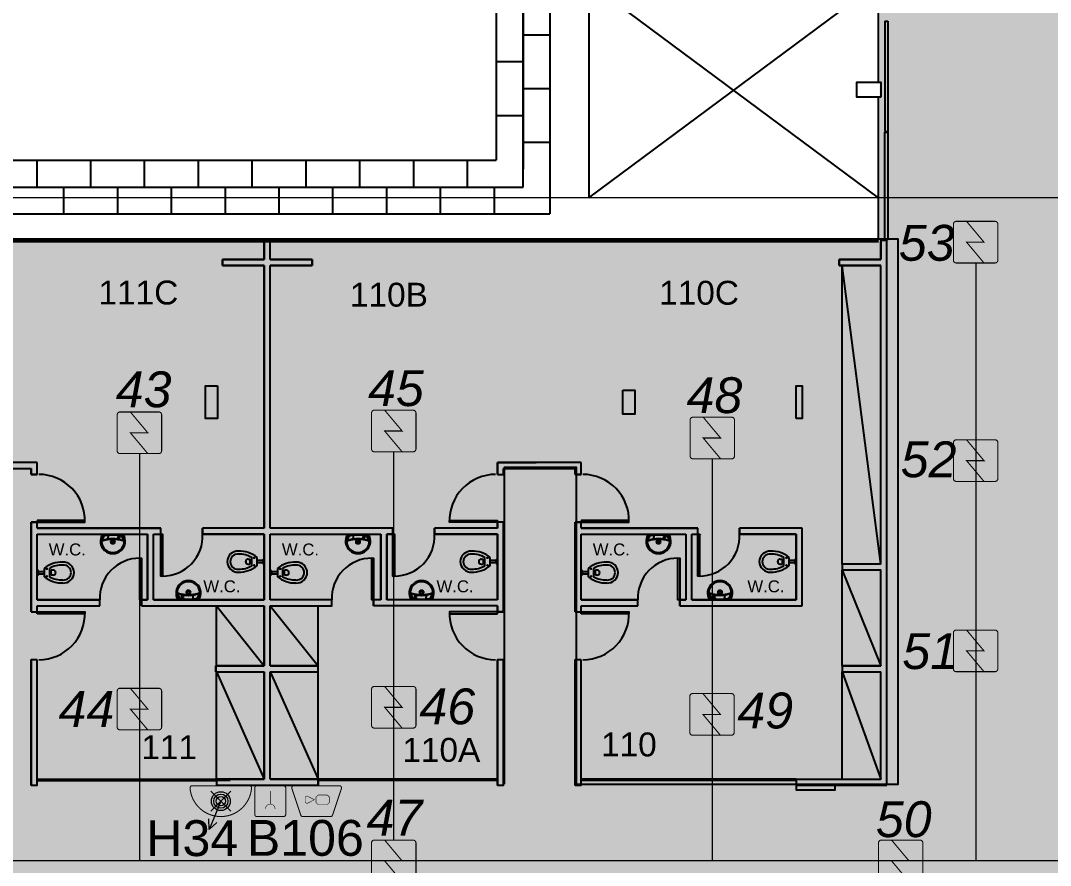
# Model space of a CAD drawing. Header units: metres. Extents: x -331 to 2982, y 362 to 2539.
# Drawn here: x 755.73 to 772.96, y 1604.17 to 1618.31 of the extents above; entities that cross this region are included whole.
import ezdxf
from ezdxf.enums import TextEntityAlignment as Align

# ---------------------------------------------------------------- set-up
doc = ezdxf.new("R2010")
doc.units = ezdxf.units.M
doc.layers.get('0').update_dxf_attribs({"color": 251})
doc.layers.add('_corredores', color=251, linetype='Continuous', plot=False)
doc.layers.add('_salas', color=251, linetype='Continuous', plot=False)
for name, color, linetype in [('ALV', 251, 'Continuous'), ('CX', 251, 'Continuous'), ('Det', 251, 'Continuous'), ('DET. FUMAÇA', 1, 'Continuous'), ('Det_disjuntores_e_quadros', 251, 'Continuous'), ('Det_Vigas', 251, 'Continuous'), ('Div', 251, 'Continuous'), ('Est', 251, 'Continuous'), ('Mob', 251, 'Continuous'), ('Pis', 251, 'Continuous'), ('SALAS NOVAS', 7, 'Continuous'), ('Texto_Salas', 251, 'Continuous'), ('vid', 251, 'Continuous')]:
    doc.layers.add(name, color=color, linetype=linetype)
doc.styles.add('ARIAL', font='arial.ttf')
doc.styles.add('DESTAQUE', font='arial.ttf', dxfattribs={"height": 0.4})
doc.styles.add('X3G_ENTITY_1416AC29', font='arial.ttf', dxfattribs={"height": 0.6})
doc.styles.add('X3G_ENTITY_1416AC2B', font='arial.ttf', dxfattribs={"height": 0.6})
doc.styles.add('X3G_ENTITY_1416AC37', font='arial.ttf', dxfattribs={"height": 0.6})
doc.styles.add('X3G_ENTITY_1416AC39', font='arial.ttf', dxfattribs={"height": 0.6})
doc.styles.add('X3G_ENTITY_1416AC45', font='arial.ttf', dxfattribs={"height": 0.6})
doc.styles.add('X3G_ENTITY_1416AC47', font='arial.ttf', dxfattribs={"height": 0.6})
doc.styles.add('X3G_ENTITY_1416AC51', font='arial.ttf', dxfattribs={"height": 0.6})
doc.styles.add('X3G_ENTITY_1416AC5B', font='arial.ttf', dxfattribs={"height": 0.6})
doc.styles.add('X3G_ENTITY_1416AC65', font='arial.ttf', dxfattribs={"height": 0.6})
doc.styles.add('X3G_ENTITY_1416AC6F', font='arial.ttf', dxfattribs={"height": 0.6})
doc.styles.add('X3G_ENTITY_1416AC79', font='arial.ttf', dxfattribs={"height": 0.6})
doc.styles.add('X3G_ENTITY_1416B5F1', font='arial.ttf', dxfattribs={"height": 0.6})
doc.styles.add('X3G_ENTITY_14229D2B', font='arial.ttf', dxfattribs={"height": 0.6})

# ---------------------------------------------------------------- blocks, each defined once
blk = doc.blocks.new('Detector de fumaça')
at = {"layer": 'DET. FUMAÇA', "linetype": 'Continuous', "lineweight": 15, "const_width": 0.0187}
blk.add_lwpolyline([(774.599, 539.816), (775.249, 539.816, -0.414214), (775.296, 539.769), (775.296, 539.167, -0.414214), (775.249, 539.12), (774.599, 539.12, -0.414214), (774.553, 539.167), (774.553, 539.769, -0.414214)], format="xyb", close=True, dxfattribs=at)
blk.add_lwpolyline([(774.773, 539.816), (775.064, 539.468), (774.773, 539.468), (775.064, 539.12)], dxfattribs=at)
blk = doc.blocks.new('WEW')
at = {"color": 1, "lineweight": 0, "true_color": 0xe60000}
for p, q in [((1781.244, 994.005), (1781.439, 994.482)), ((1781.439, 994.482), (1781.308, 994.36)), ((1781.439, 994.482), (1781.447, 994.302)), ((1781.075, 994.175), (1781.413, 993.836)), ((1781.413, 994.175), (1781.075, 993.836))]:
    blk.add_line(p, q, dxfattribs=at)
at = {"color": 1, "true_color": 0xe60000, "const_width": 0.0172}
for points in [[(1779.259, 993.747), (1780.023, 993.747, 0.511918), (1780.056, 993.793), (1779.907, 994.24, 0.322823), (1779.874, 994.263), (1779.408, 994.263, 0.322823), (1779.375, 994.24), (1779.226, 993.793, 0.511918)], [(1780.193, 994.263), (1780.641, 994.263, -0.414214), (1780.675, 994.229), (1780.675, 993.782, -0.414214), (1780.641, 993.747), (1780.193, 993.747, -0.414214), (1780.159, 993.782), (1780.159, 994.229, -0.414214)], [(1780.764, 993.748), (1781.724, 993.748, 0.435311), (1781.759, 993.784, 0.930949), (1780.73, 993.784, 0.435311)]]:
    blk.add_lwpolyline(points, format="xyb", close=True, dxfattribs=at)
at = {"color": 1, "true_color": 0xe60000, "const_width": 0.0086}
for points in [[(1779.463, 994.06), (1779.617, 994.06), (1779.652, 994.026), (1779.652, 993.936), (1779.617, 993.902), (1779.463, 993.902), (1779.428, 993.936), (1779.428, 994.026)], [(1779.832, 993.936), (1779.832, 994.026), (1779.802, 994.044), (1779.679, 993.981), (1779.802, 993.918)]]:
    blk.add_lwpolyline(points, close=True, dxfattribs=at)
for points in [[(1780.336, 994.135), (1780.338, 994.117), (1780.344, 994.099), (1780.351, 994.088), (1780.365, 994.073), (1780.373, 994.067), (1780.386, 994.06), (1780.397, 994.057), (1780.413, 994.055), (1780.421, 994.055), (1780.431, 994.056), (1780.45, 994.062), (1780.464, 994.07), (1780.477, 994.082), (1780.488, 994.096), (1780.494, 994.11), (1780.497, 994.122), (1780.498, 994.13), (1780.498, 994.136)], [(1780.417, 993.837), (1780.417, 994.055)]]:
    blk.add_lwpolyline(points, dxfattribs=at)
at = {"color": 1, "lineweight": 0, "true_color": 0xe60000}
for radius in [0.158, 0.119, 0.0774]:
    blk.add_circle((1781.244, 994.005), radius, dxfattribs=at)
blk = doc.blocks.new('VASO')
at = {"layer": 'Mob'}
for p, q in [((302.351, 172.465), (302.38, 172.465)), ((302.38, 172.465), (302.38, 172.383)), ((302.411, 172.354), (302.411, 172.494)), ((302.499, 172.354), (302.499, 172.494)), ((302.599, 172.444), (302.499, 172.444)), ((302.599, 172.444), (302.599, 172.455)), ((302.599, 172.404), (302.599, 172.444)), ((302.619, 172.464), (302.609, 172.464)), ((302.619, 172.424), (302.619, 172.464)), ((302.619, 172.424), (302.619, 172.383)), ((302.351, 172.383), (302.38, 172.383)), ((302.599, 172.404), (302.499, 172.404)), ((302.599, 172.404), (302.599, 172.393)), ((302.619, 172.383), (302.609, 172.383))]:
    blk.add_line(p, q, dxfattribs=at)
for centre in [(302.453, 172.486), (302.453, 172.362)]:
    blk.add_circle(centre, 0.00707, dxfattribs=at)
for centre, radius, start, end in [((302.178, 172.42), 0.179, 86.6811, 178.7962), ((302.205, 172.134), 0.464, 50.6979, 92.0637), ((302.178, 172.427), 0.179, 181.2038, 273.3189), ((302.178, 172.42), 0.129, 86.6811, 178.7962), ((302.178, 172.427), 0.129, 181.2038, 273.3189), ((302.205, 172.134), 0.414, 60.1325, 92.0637), ((302.349, 172.422), 0.043, 86.6811, 178.7962), ((302.349, 172.426), 0.043, 181.2038, 273.3189), ((302.609, 172.455), 0.00935, 90, 180), ((302.205, 172.713), 0.464, 267.9363, 309.3021), ((302.205, 172.713), 0.414, 267.9363, 299.8675), ((302.609, 172.393), 0.00935, 180, 270)]:
    blk.add_arc(centre, radius, start, end, dxfattribs=at)

msp = doc.modelspace()

# ---------------------------------------------------------------- hatches: boundary and pattern name
at = {"layer": '_corredores', "transparency": 33554508}
h = msp.add_hatch(color=256, dxfattribs=at)
h.dxf.hatch_style = 1
h.paths.add_polyline_path([(849.579, 1608.941), (849.579, 1612.216), (852.229, 1612.216), (852.229, 1614.651), (851.629, 1614.651), (851.629, 1624.564), (870.399, 1624.564), (870.399, 1626.4), (870.209, 1626.4), (870.209, 1626.597), (870.023, 1626.784), (866.324, 1626.785), (866.308, 1626.751), (866.204, 1626.834), (865.442, 1627.594), (864.014, 1627.594), (862.586, 1627.594), (861.776, 1626.785), (861.74, 1626.785), (861.736, 1626.784), (861.723, 1626.783), (861.705, 1626.783), (858.111, 1626.785), (857.764, 1626.438), (857.417, 1626.785), (853.824, 1626.785), (853.808, 1626.751), (853.704, 1626.834), (852.942, 1627.594), (851.514, 1627.594), (849.768, 1627.594), (849.768, 1626.834), (849.628, 1626.834), (849.628, 1629.914), (841.254, 1629.914), (841.254, 1628.074), (840.494, 1628.074), (840.494, 1627.116), (840.776, 1626.834), (840.394, 1626.452), (840.062, 1626.785), (836.454, 1626.785), (836.439, 1626.751), (836.334, 1626.834), (835.573, 1627.594), (834.144, 1627.594), (832.716, 1627.594), (831.906, 1626.785), (831.87, 1626.785), (831.867, 1626.784), (831.853, 1626.783), (831.835, 1626.783), (828.241, 1626.785), (827.894, 1626.438), (827.548, 1626.785), (823.954, 1626.785), (823.938, 1626.751), (823.834, 1626.834), (823.072, 1627.594), (821.644, 1627.594), (820.215, 1627.594), (819.405, 1626.785), (819.37, 1626.785), (819.366, 1626.784), (819.353, 1626.783), (819.335, 1626.783), (815.741, 1626.785), (815.394, 1626.438), (815.047, 1626.785), (811.454, 1626.785), (811.438, 1626.751), (811.334, 1626.834), (810.572, 1627.594), (809.144, 1627.594), (807.715, 1627.594), (806.906, 1626.785), (806.87, 1626.785), (806.866, 1626.784), (806.853, 1626.783), (806.835, 1626.783), (803.241, 1626.785), (802.894, 1626.438), (802.547, 1626.785), (798.954, 1626.785), (798.938, 1626.751), (798.834, 1626.834), (798.072, 1627.594), (796.644, 1627.594), (795.215, 1627.594), (794.406, 1626.785), (794.37, 1626.785), (794.366, 1626.784), (794.353, 1626.783), (794.335, 1626.783), (790.741, 1626.785), (790.394, 1626.438), (790.047, 1626.785), (786.454, 1626.785), (786.438, 1626.751), (786.334, 1626.834), (785.572, 1627.594), (784.144, 1627.594), (782.716, 1627.594), (781.906, 1626.785), (781.87, 1626.785), (781.866, 1626.784), (781.853, 1626.783), (781.835, 1626.783), (778.241, 1626.785), (777.894, 1626.438), (777.547, 1626.785), (773.954, 1626.785), (773.938, 1626.751), (773.834, 1626.834), (773.072, 1627.594), (771.644, 1627.594), (770.216, 1627.594), (769.406, 1626.785), (769.37, 1626.785), (769.367, 1626.784), (769.353, 1626.783), (769.335, 1626.783), (765.635, 1626.784), (765.449, 1626.597), (765.449, 1626.4), (765.259, 1626.4), (765.259, 1624.564), (770.104, 1624.564), (770.104, 1614.651), (770.414, 1614.651), (770.414, 1605.531), (765.029, 1605.531), (765.029, 1610.831), (763.829, 1610.831), (763.829, 1605.531), (755.929, 1605.531), (755.929, 1610.831), (754.829, 1610.831), (754.829, 1605.531), (746.079, 1605.531), (746.079, 1601.916), (748.449, 1601.916), (748.449, 1603.616), (748.049, 1603.616), (748.049, 1603.816), (754.474, 1603.816), (754.474, 1603.616), (754.149, 1603.616), (754.149, 1601.916), (754.474, 1601.916), (754.474, 1601.716), (754.474, 1601.191), (757.974, 1601.191), (757.974, 1603.591), (757.974, 1603.791), (768.029, 1603.791), (768.029, 1603.771), (768.834, 1603.771), (768.834, 1595.811), (768.004, 1595.811), (768.004, 1595.791), (762.364, 1595.791), (762.364, 1590.581), (754.174, 1590.581), (754.174, 1593.066), (752.499, 1593.066), (752.499, 1560.541), (752.299, 1560.541), (752.299, 1561.441), (751.199, 1561.441), (751.199, 1558.116), (752.299, 1558.116), (752.299, 1559.116), (752.499, 1559.116), (752.499, 1557.116), (755.419, 1557.116), (755.419, 1558.966), (753.924, 1558.966), (753.924, 1563.441), (754.189, 1563.441), (754.189, 1587.651), (760.824, 1587.651), (760.824, 1587.741), (768.929, 1587.741), (768.929, 1563.841), (770.329, 1563.841), (770.329, 1587.741), (771.929, 1587.741), (773.029, 1587.741), (775.879, 1587.741), (775.879, 1586.641), (777.179, 1586.641), (777.179, 1587.741), (788.779, 1587.741), (788.779, 1586.641), (790.079, 1586.641), (790.079, 1587.741), (802.329, 1587.741), (804.029, 1587.741), (844.979, 1587.741), (844.979, 1587.916), (845.279, 1587.916), (845.279, 1587.563), (845.279, 1563.241), (806.429, 1563.241), (806.429, 1563.441), (806.629, 1563.441), (806.629, 1565.791), (806.229, 1565.791), (806.229, 1585.191), (806.629, 1585.191), (806.629, 1587.541), (803.039, 1587.541), (803.039, 1576.841), (798.689, 1576.841), (796.094, 1576.841, -0.496898), (794.36, 1575.527), (793.559, 1573.063), (798.509, 1571.449), (798.509, 1560.721), (794.829, 1560.721), (794.829, 1560.541), (794.829, 1557.551), (801.129, 1557.551), (801.129, 1556.451), (802.329, 1556.451), (802.329, 1557.551), (805.229, 1557.551), (805.229, 1556.451), (806.429, 1556.451), (806.429, 1560.691), (845.279, 1560.691), (845.279, 1555.997), (846.404, 1555.997), (846.404, 1556.891), (846.054, 1556.891), (846.054, 1556.991), (846.454, 1556.991), (846.454, 1560.691), (849.204, 1560.691), (849.204, 1556.991), (849.604, 1556.991), (849.604, 1556.891), (849.254, 1556.891), (849.254, 1555.997), (850.479, 1555.997), (850.479, 1563.241), (849.579, 1563.241), (849.579, 1572.291), (849.579, 1575.941), (849.579, 1587.563), (849.579, 1588.141), (849.679, 1588.141), (849.679, 1587.991), (866.719, 1587.991), (870.339, 1587.991), (870.339, 1595.791), (866.429, 1595.791), (866.429, 1595.721), (852.429, 1595.721), (852.429, 1590.391), (849.579, 1590.391)])
h.paths.add_polyline_path([(845.139, 1595.841), (845.279, 1595.841), (845.279, 1590.341), (839.679, 1590.341), (775.879, 1590.341), (773.004, 1590.341), (773.004, 1595.811), (771.774, 1595.811), (771.774, 1603.766), (773.119, 1603.766), (773.119, 1603.821), (845.139, 1603.821)], flags=16)
h.paths.add_polyline_path([(846.026, 1605.531), (845.019, 1605.531), (845.019, 1609.931), (845.029, 1610.831), (843.829, 1610.831), (843.829, 1605.531), (835.029, 1605.531), (835.029, 1610.831), (833.829, 1610.831), (833.829, 1605.531), (825.029, 1605.531), (825.029, 1610.831), (823.829, 1610.831), (823.829, 1605.531), (815.029, 1605.531), (815.029, 1610.831), (813.829, 1610.831), (813.829, 1605.531), (805.029, 1605.531), (805.029, 1610.831), (803.829, 1610.831), (803.829, 1605.531), (795.029, 1605.531), (795.029, 1610.831), (793.829, 1610.831), (793.829, 1605.531), (785.029, 1605.531), (785.029, 1610.831), (783.829, 1610.831), (783.829, 1605.531), (775.029, 1605.531), (775.029, 1610.831), (773.999, 1610.831), (773.999, 1605.531), (773.214, 1605.531), (773.214, 1614.651), (773.144, 1614.651), (773.144, 1620.131), (775.164, 1620.131), (775.164, 1622.051), (773.644, 1622.051), (773.644, 1621.631), (773.184, 1621.631), (773.184, 1624.564), (845.949, 1624.563), (845.949, 1621.631), (845.489, 1621.631), (845.489, 1622.051), (843.989, 1622.051), (843.989, 1621.631), (843.969, 1620.131), (845.949, 1620.131), (845.949, 1614.651), (846.026, 1614.651)], flags=16)
h.paths.add_polyline_path([(865.19, 1593.806, -2.788173), (864.407, 1590.628), (864.569, 1590.706), (864.758, 1590.381), (866.058, 1591.278, -0.450063), (866.35, 1592.463), (865.616, 1593.862), (865.298, 1593.662)], flags=16)
h.paths.add_polyline_path([(845.264, 1626.452), (844.882, 1626.834), (845.264, 1627.216), (845.646, 1626.834)], flags=16)
h.paths.add_polyline_path([(851.514, 1626.452), (851.132, 1626.834), (851.514, 1627.216), (851.896, 1626.834)], flags=16)
h.paths.add_polyline_path([(834.144, 1626.452), (833.762, 1626.834), (834.144, 1627.216), (834.526, 1626.834)], flags=16)
h.paths.add_polyline_path([(864.014, 1626.452), (863.632, 1626.834), (864.014, 1627.216), (864.396, 1626.834)], flags=16)
h.paths.add_polyline_path([(821.644, 1626.452), (821.262, 1626.834), (821.644, 1627.216), (822.026, 1626.834)], flags=16)
h.paths.add_polyline_path([(809.526, 1626.834), (809.144, 1626.452), (808.762, 1626.834), (809.144, 1627.216)], flags=16)
h.paths.add_polyline_path([(797.026, 1626.834), (796.644, 1626.452), (796.262, 1626.834), (796.644, 1627.216)], flags=16)
h.paths.add_polyline_path([(784.526, 1626.834), (784.144, 1626.452), (783.762, 1626.834), (784.144, 1627.216)], flags=16)
h.paths.add_polyline_path([(772.026, 1626.834), (771.644, 1626.452), (771.262, 1626.834), (771.644, 1627.216)], flags=16)
h.paths.add_polyline_path([(767.575, 1593.944), (767.428, 1593.841), (767.223, 1594.085), (766.329, 1593.191, -0.414214), (766.329, 1592.392), (767.223, 1591.497), (767.428, 1591.741), (767.575, 1591.638, -3.171595)], flags=16)
at = {"layer": '_salas', "transparency": 33554559}
h = msp.add_hatch(color=256, dxfattribs=at)
h.dxf.hatch_style = 1
h.paths.add_polyline_path([(746.059, 1614.631), (746.059, 1605.511), (754.809, 1605.511), (754.809, 1610.811), (755.909, 1610.811), (755.909, 1605.511), (763.809, 1605.511), (763.809, 1610.811), (765.009, 1610.811), (765.009, 1605.511), (770.394, 1605.511), (770.394, 1614.631)])
h = msp.add_hatch(color=256, dxfattribs=at)
h.dxf.hatch_style = 1
h.paths.add_polyline_path([(746.079, 1614.651), (746.079, 1605.531), (754.829, 1605.531), (754.829, 1610.831), (755.929, 1610.831), (755.929, 1605.531), (763.829, 1605.531), (763.829, 1610.831), (765.029, 1610.831), (765.029, 1605.531), (770.414, 1605.531), (770.414, 1614.651)])

# ---------------------------------------------------------------- linework, layer by layer
at = {"lineweight": 0}
for points in [[(765.029, 1605.531), (770.414, 1605.531), (770.414, 1614.651), (746.079, 1614.651), (746.079, 1605.531), (754.829, 1605.531)], [(763.829, 1605.531), (763.829, 1610.831), (765.029, 1610.831), (765.029, 1605.531)]]:
    msp.add_lwpolyline(points, dxfattribs=at)
at = {"color": 251}
msp.add_lwpolyline([(765.029, 1605.531), (770.414, 1605.531), (770.414, 1614.651), (746.079, 1614.651), (746.079, 1605.531), (754.829, 1605.531)], dxfattribs=at)
at = {"layer": 'ALV', "color": 251}
for p, q in [((759.809, 1614.311), (759.809, 1614.611)), ((759.809, 1614.611), (759.809, 1614.311)), ((759.909, 1614.311), (759.909, 1614.611)), ((759.909, 1614.311), (759.909, 1614.611)), ((770.124, 1614.631), (770.124, 1614.311)), ((770.124, 1614.631), (770.224, 1614.631)), ((770.124, 1614.311), (770.124, 1614.611)), ((770.224, 1605.511), (770.224, 1614.631)), ((759.109, 1614.311), (759.809, 1614.311)), ((759.109, 1614.211), (759.109, 1614.311)), ((759.809, 1614.311), (759.109, 1614.311)), ((759.109, 1614.311), (759.109, 1614.211)), ((759.809, 1614.211), (759.109, 1614.211)), ((759.109, 1614.211), (759.809, 1614.211)), ((759.809, 1614.211), (759.809, 1609.811)), ((759.909, 1614.311), (760.609, 1614.311)), ((760.609, 1614.311), (759.909, 1614.311)), ((760.609, 1614.211), (759.909, 1614.211)), ((759.909, 1609.811), (759.909, 1614.211)), ((759.909, 1614.211), (760.609, 1614.211)), ((760.609, 1614.311), (760.609, 1614.211)), ((760.609, 1614.211), (760.609, 1614.311)), ((769.424, 1614.311), (770.124, 1614.311)), ((769.424, 1614.211), (769.424, 1614.311)), ((770.124, 1614.311), (769.424, 1614.311)), ((769.424, 1614.311), (769.424, 1614.211)), ((770.124, 1614.211), (769.424, 1614.211)), ((769.424, 1614.211), (770.124, 1614.211)), ((770.124, 1609.211), (770.124, 1614.211)), ((763.709, 1610.911), (764.359, 1610.911)), ((765.109, 1610.911), (763.709, 1610.911)), ((763.709, 1610.911), (763.709, 1610.711)), ((765.109, 1610.711), (765.109, 1610.911)), ((763.709, 1610.711), (763.809, 1610.711)), ((763.709, 1610.711), (763.809, 1610.711)), ((763.809, 1610.811), (764.459, 1610.811)), ((763.809, 1610.711), (763.809, 1610.811)), ((763.809, 1610.811), (764.459, 1610.811)), ((765.009, 1610.811), (764.359, 1610.811)), ((764.459, 1610.811), (765.009, 1610.811)), ((765.009, 1610.811), (765.009, 1610.711)), ((765.109, 1610.711), (765.009, 1610.711)), ((765.009, 1610.711), (765.109, 1610.711)), ((755.909, 1609.911), (756.009, 1609.911)), ((756.009, 1609.911), (755.909, 1609.911)), ((755.909, 1609.911), (755.909, 1608.411)), ((756.009, 1609.811), (756.009, 1609.911)), ((763.809, 1609.911), (763.709, 1609.911)), ((763.809, 1609.911), (763.709, 1609.911)), ((763.709, 1609.911), (763.709, 1609.811)), ((763.809, 1608.411), (763.809, 1609.911)), ((765.009, 1609.911), (765.109, 1609.911)), ((765.109, 1609.911), (765.009, 1609.911)), ((765.009, 1609.911), (765.009, 1608.411)), ((765.109, 1609.811), (765.109, 1609.911)), ((756.009, 1609.811), (758.079, 1609.811)), ((758.079, 1609.811), (756.009, 1609.811)), ((756.009, 1609.711), (757.859, 1609.711)), ((756.009, 1608.611), (756.009, 1609.711)), ((756.009, 1609.711), (757.859, 1609.711)), ((757.859, 1609.711), (757.859, 1608.611)), ((757.959, 1609.711), (758.079, 1609.711)), ((757.959, 1608.611), (757.959, 1609.711)), ((757.959, 1609.711), (758.079, 1609.711)), ((758.079, 1609.711), (758.079, 1609.811)), ((759.809, 1609.811), (758.779, 1609.811)), ((759.809, 1609.811), (758.779, 1609.811)), ((758.779, 1609.811), (758.779, 1609.711)), ((759.809, 1609.711), (758.779, 1609.711)), ((758.779, 1609.711), (759.809, 1609.711)), ((759.809, 1609.711), (759.809, 1608.611)), ((761.959, 1609.811), (759.909, 1609.811)), ((761.959, 1609.811), (759.909, 1609.811)), ((759.909, 1608.611), (759.909, 1609.711)), ((759.909, 1609.711), (761.759, 1609.711)), ((761.759, 1609.711), (761.759, 1608.611)), ((761.959, 1609.711), (761.859, 1609.711)), ((761.859, 1609.711), (761.859, 1608.611)), ((761.859, 1608.611), (761.859, 1609.711)), ((761.859, 1609.711), (761.959, 1609.711)), ((761.959, 1609.711), (761.959, 1609.811)), ((763.709, 1609.811), (762.659, 1609.811)), ((763.709, 1609.811), (762.659, 1609.811)), ((762.659, 1609.811), (762.659, 1609.711)), ((763.709, 1609.711), (762.659, 1609.711)), ((762.659, 1609.711), (763.709, 1609.711)), ((763.709, 1609.711), (763.709, 1608.611)), ((765.109, 1609.811), (767.059, 1609.811)), ((767.059, 1609.811), (765.109, 1609.811)), ((765.109, 1609.711), (766.859, 1609.711)), ((765.109, 1608.611), (765.109, 1609.711)), ((765.109, 1609.711), (766.859, 1609.711)), ((766.859, 1609.711), (766.859, 1608.611)), ((766.959, 1609.711), (767.059, 1609.711)), ((766.959, 1608.611), (766.959, 1609.711)), ((766.959, 1609.711), (767.059, 1609.711)), ((767.059, 1609.711), (767.059, 1609.811)), ((768.809, 1609.811), (767.759, 1609.811)), ((768.809, 1609.811), (767.759, 1609.811)), ((767.759, 1609.811), (767.759, 1609.711)), ((768.709, 1609.711), (767.759, 1609.711)), ((767.759, 1609.711), (768.709, 1609.711)), ((768.709, 1609.711), (768.709, 1608.611)), ((768.809, 1608.511), (768.809, 1609.811)), ((769.474, 1609.211), (769.474, 1609.111)), ((770.124, 1609.211), (769.474, 1609.211)), ((769.474, 1609.211), (769.474, 1609.111)), ((756.009, 1608.611), (757.059, 1608.611)), ((757.059, 1608.611), (756.009, 1608.611)), ((756.009, 1608.511), (757.059, 1608.511)), ((756.009, 1608.411), (756.009, 1608.511)), ((756.009, 1608.511), (757.059, 1608.511)), ((757.059, 1608.511), (757.059, 1608.611)), ((757.759, 1608.611), (757.859, 1608.611)), ((757.859, 1608.611), (757.759, 1608.611)), ((757.759, 1608.611), (757.759, 1608.511)), ((757.759, 1608.511), (759.809, 1608.511)), ((757.759, 1608.511), (759.809, 1608.511)), ((757.959, 1608.611), (759.809, 1608.611)), ((759.809, 1608.611), (757.959, 1608.611)), ((759.809, 1608.511), (759.809, 1607.511)), ((760.939, 1608.611), (759.909, 1608.611)), ((760.939, 1608.611), (759.909, 1608.611)), ((759.909, 1607.511), (759.909, 1608.511)), ((759.909, 1608.511), (760.939, 1608.511)), ((760.939, 1608.511), (760.939, 1608.611)), ((761.759, 1608.611), (761.639, 1608.611)), ((761.759, 1608.611), (761.639, 1608.611)), ((761.639, 1608.611), (761.639, 1608.511)), ((763.709, 1608.511), (761.639, 1608.511)), ((763.709, 1608.611), (761.859, 1608.611)), ((763.709, 1608.611), (761.859, 1608.611)), ((763.709, 1608.511), (763.709, 1608.411)), ((765.109, 1608.611), (766.059, 1608.611)), ((766.059, 1608.611), (765.109, 1608.611)), ((765.109, 1608.511), (766.059, 1608.511)), ((765.109, 1608.411), (765.109, 1608.511)), ((765.109, 1608.511), (766.059, 1608.511)), ((766.059, 1608.511), (766.059, 1608.611)), ((766.759, 1608.611), (766.859, 1608.611)), ((766.759, 1608.611), (766.859, 1608.611)), ((766.859, 1608.611), (766.759, 1608.611)), ((766.759, 1608.611), (766.759, 1608.511)), ((766.759, 1608.511), (768.809, 1608.511)), ((766.759, 1608.511), (768.809, 1608.511)), ((766.959, 1608.611), (768.709, 1608.611)), ((768.709, 1608.611), (766.959, 1608.611)), ((755.909, 1608.411), (756.009, 1608.411)), ((755.909, 1608.411), (756.009, 1608.411)), ((763.809, 1608.411), (763.709, 1608.411)), ((763.709, 1608.411), (763.719, 1608.411)), ((763.719, 1608.411), (763.809, 1608.411)), ((765.009, 1608.411), (765.109, 1608.411)), ((765.009, 1608.411), (765.109, 1608.411)), ((758.999, 1607.411), (758.999, 1607.511)), ((759.809, 1607.511), (758.999, 1607.511)), ((758.999, 1607.511), (758.999, 1607.411)), ((759.009, 1607.511), (759.809, 1607.511)), ((759.909, 1607.511), (760.709, 1607.511)), ((760.709, 1607.511), (759.909, 1607.511)), ((760.709, 1607.411), (760.709, 1607.511)), ((760.709, 1607.411), (760.709, 1607.511)), ((769.474, 1607.511), (770.124, 1607.511)), ((770.124, 1607.511), (769.474, 1607.511)), ((769.474, 1607.511), (769.474, 1607.411)), ((769.474, 1607.511), (769.474, 1607.411)), ((758.999, 1607.411), (759.809, 1607.411)), ((759.009, 1607.411), (759.809, 1607.411)), ((759.809, 1607.411), (759.809, 1605.611)), ((759.909, 1607.411), (760.709, 1607.411)), ((759.909, 1605.611), (759.909, 1607.411)), ((759.909, 1607.411), (760.709, 1607.411)), ((769.474, 1607.411), (770.124, 1607.411)), ((769.474, 1607.411), (770.124, 1607.411)), ((759.009, 1605.611), (759.809, 1605.611)), ((759.009, 1605.611), (759.009, 1605.511)), ((759.809, 1605.611), (759.009, 1605.611)), ((759.009, 1605.611), (759.009, 1605.511)), ((759.909, 1605.611), (760.709, 1605.611)), ((760.709, 1605.611), (759.909, 1605.611)), ((760.709, 1605.611), (760.709, 1605.511)), ((760.709, 1605.511), (760.709, 1605.611)), ((768.709, 1605.611), (769.359, 1605.611)), ((768.709, 1605.611), (768.709, 1605.511)), ((768.709, 1605.611), (768.709, 1605.511)), ((759.009, 1605.511), (760.709, 1605.511)), ((759.009, 1605.511), (760.709, 1605.511)), ((768.709, 1605.511), (769.459, 1605.511)), ((768.709, 1605.511), (770.224, 1605.511))]:
    msp.add_line(p, q, dxfattribs=at)
at = {"layer": 'ALV', "color": 251, "ltscale": 0.8}
for p, q in [((756.009, 1610.911), (754.709, 1610.911)), ((756.009, 1610.711), (756.009, 1610.911)), ((754.809, 1610.811), (755.909, 1610.811)), ((755.909, 1610.711), (755.909, 1610.811)), ((755.909, 1610.811), (755.909, 1610.711)), ((756.009, 1610.711), (755.909, 1610.711)), ((755.909, 1610.711), (756.009, 1610.711))]:
    msp.add_line(p, q, dxfattribs=at)
at = {"layer": 'ALV', "color": 251}
for points in [[(770.189, 1616.441), (770.239, 1616.441), (770.239, 1614.641), (770.189, 1614.641)], [(756.009, 1607.611), (755.909, 1607.611), (755.909, 1605.511), (756.009, 1605.511)], [(756.009, 1607.611), (755.909, 1607.611), (755.909, 1605.511), (756.009, 1605.511)], [(765.109, 1607.611), (765.009, 1607.611), (765.009, 1605.511), (765.109, 1605.511)]]:
    msp.add_lwpolyline(points, close=True, dxfattribs=at)
for points in [[(759.809, 1609.811), (759.809, 1614.211)], [(759.909, 1609.811), (759.909, 1614.211)], [(763.709, 1610.711), (763.709, 1610.911)], [(765.109, 1610.711), (765.109, 1610.911)], [(763.809, 1610.711), (763.809, 1610.811)], [(763.829, 1605.531), (763.829, 1610.831), (765.029, 1610.831), (765.029, 1605.531)], [(765.009, 1610.711), (765.009, 1610.811)], [(755.909, 1608.411), (755.909, 1609.911)], [(756.009, 1609.811), (756.009, 1609.911)], [(763.709, 1609.811), (763.709, 1609.911)], [(763.809, 1608.411), (763.809, 1609.911)], [(765.009, 1608.411), (765.009, 1609.911)], [(765.109, 1609.811), (765.109, 1609.911)], [(756.009, 1608.611), (756.009, 1609.711)], [(757.859, 1608.611), (757.859, 1609.711)], [(757.959, 1608.611), (757.959, 1609.711)], [(758.079, 1609.711), (758.079, 1609.811)], [(758.779, 1609.711), (758.779, 1609.811)], [(759.809, 1608.611), (759.809, 1609.711)], [(759.909, 1608.611), (759.909, 1609.711)], [(761.759, 1608.611), (761.759, 1609.711)], [(761.959, 1609.711), (761.959, 1609.811)], [(762.659, 1609.711), (762.659, 1609.811)], [(763.709, 1608.611), (763.709, 1609.711)], [(765.109, 1608.611), (765.109, 1609.711)], [(766.959, 1608.611), (766.959, 1609.711)], [(767.059, 1609.711), (767.059, 1609.811)], [(767.759, 1609.711), (767.759, 1609.811)], [(768.709, 1608.611), (768.709, 1609.711)], [(770.124, 1607.511), (770.124, 1609.111), (769.474, 1609.111)], [(756.009, 1608.411), (756.009, 1608.511)], [(756.009, 1608.411), (756.009, 1608.511)], [(757.059, 1608.511), (757.059, 1608.611)], [(757.759, 1608.511), (757.759, 1608.611)], [(759.809, 1607.511), (759.809, 1608.511)], [(759.909, 1608.511), (760.939, 1608.511), (760.939, 1608.617)], [(759.909, 1607.511), (759.909, 1608.511)], [(761.639, 1608.511), (761.639, 1608.611)], [(763.709, 1608.411), (763.709, 1608.511)], [(763.709, 1608.411), (763.709, 1608.511)], [(765.109, 1608.411), (765.109, 1608.511)], [(765.109, 1608.411), (765.109, 1608.511)], [(766.059, 1608.511), (766.059, 1608.611)], [(766.759, 1608.511), (766.759, 1608.611)], [(755.909, 1605.511), (755.909, 1607.611)], [(756.009, 1605.511), (756.009, 1607.611)], [(763.709, 1605.511), (763.709, 1607.611)], [(763.809, 1605.511), (763.809, 1607.611)], [(765.009, 1605.511), (765.009, 1607.611)], [(765.109, 1605.511), (765.109, 1607.611)], [(758.999, 1607.511), (758.999, 1607.511)], [(758.999, 1607.411), (758.999, 1607.411)], [(759.809, 1605.611), (759.809, 1607.411)], [(759.909, 1605.611), (759.909, 1607.411)], [(768.709, 1605.611), (770.124, 1605.611), (770.124, 1607.411)], [(770.124, 1605.611), (770.124, 1607.411)]]:
    msp.add_lwpolyline(points, dxfattribs=at)
at = {"layer": 'ALV', "color": 251, "ltscale": 0.8}
for points in [[(756.009, 1610.711), (756.009, 1610.911)], [(756.009, 1610.911), (756.009, 1610.911)], [(756.009, 1610.711), (756.009, 1610.811)]]:
    msp.add_lwpolyline(points, dxfattribs=at)
at = {"layer": 'ALV', "color": 251}
msp.add_lwpolyline([(763.809, 1607.611), (763.719, 1607.611, -0.003246), (763.709, 1607.611), (763.709, 1605.511), (763.809, 1605.511)], format="xyb", close=True, dxfattribs=at)
msp.add_arc((767.101, 1609.708), 0.0027, 90, 152.2647, dxfattribs=at)
at = {"layer": 'CX', "color": 251}
msp.add_lwpolyline([(770.124, 1617.026), (769.724, 1617.026), (769.724, 1617.276), (770.124, 1617.276)], close=True, dxfattribs=at)
at = {"layer": 'CX', "color": 251, "ltscale": 8}
for points in [[(756.009, 1609.941), (756.009, 1609.911), (756.809, 1609.911), (756.809, 1609.941)], [(763.709, 1609.941), (763.709, 1609.911), (762.909, 1609.911), (762.909, 1609.941)], [(765.109, 1609.941), (765.109, 1609.911), (765.909, 1609.911), (765.909, 1609.941)], [(758.079, 1609.711), (758.109, 1609.711), (758.109, 1609.011), (758.079, 1609.011)], [(761.959, 1609.711), (761.989, 1609.711), (761.989, 1609.011), (761.959, 1609.011)], [(767.059, 1609.711), (767.089, 1609.711), (767.089, 1609.011), (767.059, 1609.011)], [(757.759, 1608.611), (757.729, 1608.611), (757.729, 1609.311), (757.759, 1609.311)], [(761.639, 1608.611), (761.609, 1608.611), (761.609, 1609.311), (761.639, 1609.311)], [(766.759, 1608.611), (766.729, 1608.611), (766.729, 1609.311), (766.759, 1609.311)], [(756.009, 1608.381), (756.009, 1608.411), (756.809, 1608.411), (756.809, 1608.381)], [(763.709, 1608.381), (763.709, 1608.411), (762.909, 1608.411), (762.909, 1608.381)], [(765.109, 1608.381), (765.109, 1608.411), (765.909, 1608.411), (765.909, 1608.381)]]:
    msp.add_lwpolyline(points, close=True, dxfattribs=at)
for centre, radius, start, end in [((756.039, 1609.941), 0.771, 357.8106, 90), ((763.679, 1609.941), 0.771, 90, 182.1894), ((765.139, 1609.941), 0.771, 357.8106, 90), ((758.109, 1609.682), 0.671, 270, 2.5089), ((761.989, 1609.682), 0.671, 270, 2.5089), ((767.089, 1609.682), 0.671, 270, 2.5089), ((757.729, 1608.64), 0.671, 90, 182.5089), ((761.609, 1608.64), 0.671, 90, 182.5089), ((766.729, 1608.64), 0.671, 90, 182.5089), ((756.039, 1608.382), 0.771, 270, 2.1894), ((763.679, 1608.382), 0.771, 177.8106, 270), ((765.139, 1608.382), 0.771, 270, 2.1894)]:
    msp.add_arc(centre, radius, start, end, dxfattribs=at)
at = {"layer": 'Det', "color": 251}
for p, q in [((763.689, 1626.719), (763.689, 1615.971)), ((764.139, 1626.719), (764.139, 1615.82)), ((764.139, 1615.521), (764.139, 1626.719)), ((764.589, 1626.719), (764.589, 1615.071)), ((765.239, 1624.544), (765.239, 1615.343)), ((765.239, 1615.343), (770.084, 1618.944)), ((770.084, 1615.343), (765.239, 1618.944)), ((764.139, 1618.07), (764.589, 1618.07)), ((763.689, 1617.62), (764.139, 1617.62)), ((764.139, 1617.17), (764.589, 1617.17)), ((763.689, 1616.72), (764.139, 1616.72)), ((764.139, 1616.27), (764.589, 1616.27)), ((745.179, 1615.971), (763.689, 1615.971)), ((756.009, 1615.521), (756.009, 1615.971)), ((756.909, 1615.521), (756.909, 1615.971)), ((757.809, 1615.521), (757.809, 1615.971)), ((758.709, 1615.521), (758.709, 1615.971)), ((759.609, 1615.521), (759.609, 1615.971)), ((760.509, 1615.521), (760.509, 1615.971)), ((761.409, 1615.521), (761.409, 1615.971)), ((762.309, 1615.521), (762.309, 1615.971)), ((763.209, 1615.521), (763.209, 1615.971)), ((745.629, 1615.521), (764.139, 1615.521)), ((756.459, 1615.071), (756.459, 1615.521)), ((757.359, 1615.071), (757.359, 1615.521)), ((758.259, 1615.071), (758.259, 1615.521)), ((759.159, 1615.071), (759.159, 1615.521)), ((760.059, 1615.071), (760.059, 1615.521)), ((760.959, 1615.071), (760.959, 1615.521)), ((761.859, 1615.071), (761.859, 1615.521)), ((762.759, 1615.071), (762.759, 1615.521)), ((763.659, 1615.071), (763.659, 1615.521)), ((745.629, 1615.071), (764.589, 1615.071)), ((756.009, 1615.071), (756.009, 1615.071)), ((756.909, 1615.071), (756.909, 1615.071)), ((757.809, 1615.071), (757.809, 1615.071)), ((758.709, 1615.071), (758.709, 1615.071)), ((759.609, 1615.071), (759.609, 1615.071)), ((760.509, 1615.071), (760.509, 1615.071)), ((761.409, 1615.071), (761.409, 1615.071)), ((762.309, 1615.071), (762.309, 1615.071)), ((763.209, 1615.071), (763.209, 1615.071))]:
    msp.add_line(p, q, dxfattribs=at)
at = {"layer": 'Det_disjuntores_e_quadros', "color": 251}
msp.add_lwpolyline([(768.709, 1605.511), (768.709, 1605.436), (769.359, 1605.436), (769.359, 1605.511)], dxfattribs=at)
at = {"layer": 'Det_Vigas', "color": 251}
for p, q in [((757.729, 1605.591), (757.509, 1605.591)), ((759.239, 1605.591), (758.909, 1605.591)), ((762.374, 1605.591), (762.044, 1605.591))]:
    msp.add_line(p, q, dxfattribs=at)
at = {"layer": 'Div', "color": 230, "linetype": 'Continuous', "lineweight": 0}
msp.add_line((848.047, 1615.34), (744.378, 1615.343), dxfattribs=at)
at = {"layer": 'Div', "color": 150, "linetype": 'Continuous', "lineweight": 0}
for p, q in [((771.709, 1614.251), (771.709, 1604.244)), ((757.722, 1611.061), (757.722, 1604.244)), ((761.975, 1604.592), (761.975, 1611.091)), ((767.303, 1610.973), (767.303, 1604.244)), ((847.683, 1604.244), (747.735, 1604.244))]:
    msp.add_line(p, q, dxfattribs=at)
at = {"layer": 'Est', "color": 251}
for points in [[(759.029, 1612.196), (759.029, 1611.646), (758.829, 1611.646), (758.829, 1612.196)], [(765.809, 1612.121), (766.009, 1612.121), (766.009, 1611.721), (765.809, 1611.721)], [(768.709, 1611.646), (768.709, 1612.196), (768.809, 1612.196), (768.809, 1611.646)]]:
    msp.add_lwpolyline(points, close=True, dxfattribs=at)
at = {"layer": 'Mob', "color": 251}
for p, q in [((769.474, 1609.211), (769.474, 1614.211)), ((770.124, 1609.211), (769.474, 1614.211)), ((757.101, 1609.711), (757.452, 1609.711)), ((761.201, 1609.711), (761.552, 1609.711)), ((766.228, 1609.711), (766.579, 1609.711)), ((758.717, 1608.611), (758.366, 1608.611)), ((759.009, 1607.511), (759.009, 1608.511)), ((760.709, 1607.511), (760.709, 1608.511)), ((762.617, 1608.611), (762.266, 1608.611)), ((767.609, 1608.611), (767.258, 1608.611)), ((759.009, 1605.611), (759.009, 1607.411)), ((760.709, 1605.611), (760.709, 1607.411))]:
    msp.add_line(p, q, dxfattribs=at)
at = {"layer": 'Mob', "color": 251, "ltscale": 0.8}
for p, q in [((769.474, 1609.111), (770.124, 1607.511)), ((759.009, 1608.511), (759.809, 1607.511)), ((759.909, 1608.511), (760.709, 1607.511)), ((759.009, 1607.411), (759.809, 1605.611)), ((759.909, 1607.411), (760.709, 1605.611)), ((769.474, 1607.411), (770.124, 1605.611))]:
    msp.add_line(p, q, dxfattribs=at)
at = {"layer": 'Mob', "color": 251}
for points in [[(757.277, 1609.7, 0.019765), (757.151, 1609.695, 0.055725), (757.133, 1609.693, 0.26837), (757.1, 1609.657, 0.08527), (757.088, 1609.57, 0.373975), (757.277, 1609.405, 0.373975), (757.467, 1609.57, 0.08527), (757.455, 1609.657, 0.26837), (757.421, 1609.693, 0.055725), (757.403, 1609.695, 0.019765)], [(761.377, 1609.7, 0.019765), (761.251, 1609.695, 0.055725), (761.233, 1609.693, 0.26837), (761.2, 1609.657, 0.08527), (761.188, 1609.57, 0.373975), (761.377, 1609.405, 0.373975), (761.567, 1609.57, 0.08527), (761.555, 1609.657, 0.26837), (761.521, 1609.693, 0.055725), (761.503, 1609.695, 0.019765)], [(766.404, 1609.7, 0.019765), (766.278, 1609.695, 0.055725), (766.26, 1609.693, 0.26837), (766.227, 1609.657, 0.08527), (766.215, 1609.57, 0.373975), (766.404, 1609.405, 0.373975), (766.593, 1609.57, 0.08527), (766.581, 1609.657, 0.26837), (766.548, 1609.693, 0.055725), (766.53, 1609.695, 0.019765)], [(758.541, 1608.622, 0.019765), (758.667, 1608.627, 0.055725), (758.685, 1608.629, 0.26837), (758.718, 1608.665, 0.08527), (758.73, 1608.753, 0.373975), (758.541, 1608.917, 0.373975), (758.351, 1608.753, 0.08527), (758.363, 1608.665, 0.26837), (758.397, 1608.629, 0.055725), (758.415, 1608.627, 0.019765)], [(762.441, 1608.622, 0.019765), (762.567, 1608.627, 0.055725), (762.585, 1608.629, 0.26837), (762.618, 1608.665, 0.08527), (762.63, 1608.753, 0.373975), (762.441, 1608.917, 0.373975), (762.251, 1608.753, 0.08527), (762.263, 1608.665, 0.26837), (762.297, 1608.629, 0.055725), (762.315, 1608.627, 0.019765)], [(767.433, 1608.622, 0.019765), (767.559, 1608.627, 0.055725), (767.577, 1608.629, 0.26837), (767.61, 1608.665, 0.08527), (767.622, 1608.753, 0.373975), (767.433, 1608.917, 0.373975), (767.244, 1608.753, 0.08527), (767.256, 1608.665, 0.26837), (767.289, 1608.629, 0.055725), (767.307, 1608.627, 0.019765)]]:
    msp.add_lwpolyline(points, format="xyb", close=True, dxfattribs=at)
for points in [[(757.452, 1609.604, 0.09339), (757.439, 1609.657, 0.281673), (757.394, 1609.69, 0.022774), (757.304, 1609.696), (757.277, 1609.696), (757.25, 1609.696, 0.022774), (757.16, 1609.69, 0.281673), (757.115, 1609.657, 0.09339), (757.103, 1609.604)], [(757.113, 1609.6, -0.467154), (757.115, 1609.607, -0.039312), (757.182, 1609.631, 0.320715), (757.201, 1609.651, 0.032811), (757.205, 1609.689)], [(761.552, 1609.604, 0.09339), (761.539, 1609.657, 0.281673), (761.494, 1609.69, 0.022774), (761.404, 1609.696), (761.377, 1609.696), (761.35, 1609.696, 0.022774), (761.26, 1609.69, 0.281673), (761.215, 1609.657, 0.09339), (761.203, 1609.604)], [(761.213, 1609.6, -0.467154), (761.215, 1609.607, -0.039312), (761.282, 1609.631, 0.320715), (761.301, 1609.651, 0.032811), (761.305, 1609.689)], [(766.579, 1609.604, 0.09339), (766.566, 1609.657, 0.281673), (766.521, 1609.69, 0.022774), (766.431, 1609.696), (766.404, 1609.696), (766.377, 1609.696, 0.022774), (766.287, 1609.69, 0.281673), (766.242, 1609.657, 0.09339), (766.229, 1609.604)], [(766.239, 1609.6, -0.467154), (766.242, 1609.607, -0.039312), (766.309, 1609.631, 0.320715), (766.328, 1609.651, 0.032811), (766.332, 1609.689)], [(757.452, 1609.604, -0.557482), (757.444, 1609.599, 0.068592), (757.34, 1609.629, 0.02486), (757.277, 1609.634, 0.02486), (757.214, 1609.629, 0.068592), (757.11, 1609.599, -0.557482), (757.103, 1609.604)], [(757.445, 1609.599, 0.072415), (757.277, 1609.622, 0.072415), (757.11, 1609.599)], [(761.552, 1609.604, -0.557482), (761.544, 1609.599, 0.068592), (761.44, 1609.629, 0.02486), (761.377, 1609.634, 0.02486), (761.314, 1609.629, 0.068592), (761.21, 1609.599, -0.557482), (761.203, 1609.604)], [(761.545, 1609.599, 0.072415), (761.377, 1609.622, 0.072415), (761.21, 1609.599)], [(766.579, 1609.604, -0.557482), (766.571, 1609.599, 0.068592), (766.467, 1609.629, 0.02486), (766.404, 1609.634, 0.02486), (766.341, 1609.629, 0.068592), (766.237, 1609.599, -0.557482), (766.229, 1609.604)], [(766.571, 1609.599, 0.072415), (766.404, 1609.622, 0.072415), (766.237, 1609.599)], [(758.366, 1608.718, -0.557482), (758.374, 1608.723, 0.068592), (758.478, 1608.693, 0.02486), (758.541, 1608.688, 0.02486), (758.604, 1608.693, 0.068592), (758.708, 1608.723, -0.557482), (758.715, 1608.718)], [(758.366, 1608.718, 0.09339), (758.379, 1608.665, 0.281673), (758.424, 1608.632, 0.022774), (758.514, 1608.626), (758.541, 1608.626), (758.568, 1608.626, 0.022774), (758.658, 1608.632, 0.281673), (758.703, 1608.665, 0.09339), (758.715, 1608.718)], [(758.373, 1608.724, 0.072415), (758.541, 1608.7, 0.072415), (758.708, 1608.724)], [(758.705, 1608.722, -0.467154), (758.703, 1608.715, -0.039312), (758.636, 1608.692, 0.320715), (758.617, 1608.671, 0.032811), (758.613, 1608.634)], [(762.266, 1608.718, -0.557482), (762.274, 1608.723, 0.068592), (762.378, 1608.693, 0.02486), (762.441, 1608.688, 0.02486), (762.504, 1608.693, 0.068592), (762.608, 1608.723, -0.557482), (762.615, 1608.718)], [(762.266, 1608.718, 0.09339), (762.279, 1608.665, 0.281673), (762.324, 1608.632, 0.022774), (762.414, 1608.626), (762.441, 1608.626), (762.468, 1608.626, 0.022774), (762.558, 1608.632, 0.281673), (762.603, 1608.665, 0.09339), (762.615, 1608.718)], [(762.273, 1608.724, 0.072415), (762.441, 1608.7, 0.072415), (762.608, 1608.724)], [(762.605, 1608.722, -0.467154), (762.603, 1608.715, -0.039312), (762.536, 1608.692, 0.320715), (762.517, 1608.671, 0.032811), (762.513, 1608.634)], [(767.258, 1608.718, -0.557482), (767.266, 1608.723, 0.068592), (767.37, 1608.693, 0.02486), (767.433, 1608.688, 0.02486), (767.496, 1608.693, 0.068592), (767.6, 1608.723, -0.557482), (767.607, 1608.718)], [(767.258, 1608.718, 0.09339), (767.271, 1608.665, 0.281673), (767.316, 1608.632, 0.022774), (767.406, 1608.626), (767.433, 1608.626), (767.46, 1608.626, 0.022774), (767.55, 1608.632, 0.281673), (767.595, 1608.665, 0.09339), (767.607, 1608.718)], [(767.265, 1608.724, 0.072415), (767.433, 1608.7, 0.072415), (767.6, 1608.724)], [(767.597, 1608.722, -0.467154), (767.595, 1608.715, -0.039312), (767.528, 1608.692, 0.320715), (767.509, 1608.671, 0.032811), (767.505, 1608.634)]]:
    msp.add_lwpolyline(points, format="xyb", dxfattribs=at)
for points in [[(769.474, 1607.511), (769.474, 1609.111)], [(769.474, 1605.611), (769.474, 1607.411)]]:
    msp.add_lwpolyline(points, dxfattribs=at)
for centre, radius in [((757.277, 1609.581), 0.0328), ((757.277, 1609.581), 0.0203), ((757.376, 1609.654), 0.0158), ((761.377, 1609.581), 0.0328), ((761.377, 1609.581), 0.0203), ((761.476, 1609.654), 0.0158), ((766.404, 1609.581), 0.0328), ((766.404, 1609.581), 0.0203), ((766.503, 1609.654), 0.0158), ((758.442, 1608.668), 0.0158), ((758.541, 1608.742), 0.0328), ((758.541, 1608.742), 0.0203), ((762.342, 1608.668), 0.0158), ((762.441, 1608.742), 0.0328), ((762.441, 1608.742), 0.0203), ((767.334, 1608.668), 0.0158), ((767.433, 1608.742), 0.0328), ((767.433, 1608.742), 0.0203)]:
    msp.add_circle(centre, radius, dxfattribs=at)
for centre, radius, start, end in [((757.335, 1609.586), 0.266, 151.9123, 184.0939), ((757.219, 1609.586), 0.266, 355.9061, 27.7353), ((761.435, 1609.586), 0.266, 151.9123, 184.0939), ((761.319, 1609.586), 0.266, 355.9061, 27.7353), ((766.462, 1609.586), 0.266, 151.9123, 184.0939), ((766.346, 1609.586), 0.266, 355.9061, 27.7353), ((757.277, 1609.596), 0.209, 187.9818, 270), ((757.277, 1609.596), 0.209, 270, 352.0182), ((761.377, 1609.596), 0.209, 187.9818, 270), ((761.377, 1609.596), 0.209, 270, 352.0182), ((766.404, 1609.596), 0.209, 187.9818, 270), ((766.404, 1609.596), 0.209, 270, 352.0182), ((758.541, 1608.726), 0.209, 90, 172.0182), ((758.541, 1608.726), 0.209, 7.9818, 90), ((762.441, 1608.726), 0.209, 90, 172.0182), ((762.441, 1608.726), 0.209, 7.9818, 90), ((767.433, 1608.726), 0.209, 90, 172.0182), ((767.433, 1608.726), 0.209, 7.9818, 90), ((758.599, 1608.736), 0.266, 175.9061, 207.7353), ((758.483, 1608.736), 0.266, 331.9123, 4.0939), ((762.499, 1608.736), 0.266, 175.9061, 207.7353), ((762.383, 1608.736), 0.266, 331.9123, 4.0939), ((767.491, 1608.736), 0.266, 175.9061, 207.7353), ((767.375, 1608.736), 0.266, 331.9123, 4.0939)]:
    msp.add_arc(centre, radius, start, end, dxfattribs=at)
at = {"layer": 'Pis', "color": 251}
for p, q in [((770.084, 1617.276), (770.084, 1621.726)), ((770.084, 1614.631), (770.084, 1617.026))]:
    msp.add_line(p, q, dxfattribs=at)
at = {"layer": 'vid', "color": 251, "ltscale": 5}
for p, q in [((770.189, 1618.299), (770.189, 1616.449)), ((770.189, 1618.299), (770.239, 1618.299)), ((770.239, 1618.299), (770.239, 1616.449)), ((770.189, 1616.449), (770.239, 1616.449))]:
    msp.add_line(p, q, dxfattribs=at)
at = {"layer": 'vid', "color": 251}
for p, q in [((746.059, 1614.631), (770.084, 1614.631)), ((746.079, 1614.611), (770.084, 1614.611)), ((756.009, 1605.611), (759.009, 1605.611)), ((756.009, 1605.591), (759.009, 1605.591))]:
    msp.add_line(p, q, dxfattribs=at)
for points in [[(763.709, 1605.611), (760.709, 1605.611)], [(763.709, 1605.591), (760.709, 1605.591)], [(768.709, 1605.611), (765.109, 1605.611)], [(768.709, 1605.591), (765.109, 1605.591)]]:
    msp.add_lwpolyline(points, dxfattribs=at)

# ---------------------------------------------------------------- block references
at = {"lineweight": 0, "rotation": 180}
msp.add_blockref('WEW', (2540.327, 2599.249), dxfattribs=at)
at = {"layer": 'DET. FUMAÇA', "linetype": 'Continuous', "lineweight": 0}
for p in [(-3.216, 1075.131), (-17.203, 1071.941), (-12.949, 1071.971), (-7.621, 1071.853), (-3.216, 1071.475), (-3.216, 1068.291), (-17.203, 1067.317), (-12.949, 1067.347), (-7.626, 1067.228), (-12.949, 1064.776), (-4.47, 1064.776)]:
    msp.add_blockref('Detector de fumaça', p, dxfattribs=at)
at = {"layer": 'Mob', "color": 251}
for p in [(457.19, 1436.829), (461.09, 1436.829), (466.09, 1436.829)]:
    msp.add_blockref('VASO', p, dxfattribs=at)
at = {"layer": 'Mob', "color": 251, "rotation": 180}
for p in [(1058.628, 1781.493), (1062.528, 1781.493), (1067.728, 1781.493)]:
    msp.add_blockref('VASO', p, dxfattribs=at)

# ---------------------------------------------------------------- texts
at = {"layer": 'Div', "color": 5, "linetype": 'Continuous', "lineweight": 0, "true_color": 0x0000ff, "char_height": 0.6, "attachment_point": 1}
for s, insert, style in [('{\\fArial|b0|i1|c0|p34;53}', (770.424, 1614.888), 'X3G_ENTITY_1416AC79'), ('{\\fArial|b0|i1|c0|p34;43}', (757.326, 1612.436), 'X3G_ENTITY_1416AC2B'), ('{\\fArial|b0|i1|c0|p34;45}', (761.546, 1612.456), 'X3G_ENTITY_1416AC39'), ('{\\fArial|b0|i1|c0|p34;48}', (766.874, 1612.338), 'X3G_ENTITY_1416AC47'), ('{\\fArial|b0|i1|c0|p34;52}', (770.456, 1611.265), 'X3G_ENTITY_1416AC6F'), ('{\\fArial|b0|i1|c0|p34;51}', (770.482, 1608.055), 'X3G_ENTITY_1416AC65'), ('{\\fArial|b0|i1|c0|p34;46}', (762.405, 1607.13), 'X3G_ENTITY_1416AC37'), ('{\\fArial|b0|i1|c0|p34;44}', (756.369, 1607.086), 'X3G_ENTITY_1416AC29'), ('{\\fArial|b0|i1|c0|p34;49}', (767.723, 1607.061), 'X3G_ENTITY_1416AC45'), ('{\\fArial|b0|i1|c0|p34;47}', (761.521, 1605.267), 'X3G_ENTITY_1416AC51'), ('{\\fArial|b0|i1|c0|p34;50}', (770.04, 1605.242), 'X3G_ENTITY_1416AC5B')]:
    msp.add_mtext_dynamic_manual_height_columns(s, width=13.3188, gutter_width=2.5, heights=[0], dxfattribs=dict(at, insert=insert, style=style))
at = {"layer": 'Div', "color": 96, "linetype": 'Continuous', "lineweight": 0, "true_color": 0x008000, "insert": (757.837, 1604.925), "char_height": 0.6, "width": 13.3188, "attachment_point": 1, "style": 'X3G_ENTITY_14229D2B'}
msp.add_mtext('H34', dxfattribs=at)
at = {"layer": 'Div', "color": 6, "linetype": 'Continuous', "lineweight": 0, "true_color": 0xff00ff, "insert": (759.518, 1604.929), "char_height": 0.6, "attachment_point": 1, "style": 'X3G_ENTITY_1416B5F1'}
msp.add_mtext_dynamic_manual_height_columns('B106', width=13.3188, gutter_width=2.5, heights=[0], dxfattribs=at)
at = {"layer": 'SALAS NOVAS', "color": 251, "style": 'DESTAQUE'}
for s, p in [('111C', (757.704, 1613.556)), ('110B', (761.895, 1613.52)), ('110C', (767.082, 1613.552)), ('111', (758.219, 1605.947)), ('110A', (762.771, 1605.902)), ('110', (765.908, 1605.993))]:
    msp.add_text(s, height=0.4, dxfattribs=at).set_placement(p, align=Align.CENTER)
at = {"layer": 'Texto_Salas', "color": 251, "char_height": 0.2, "width": 2.2626, "attachment_point": 2, "style": 'ARIAL'}
for insert in [(756.515, 1609.556), (760.415, 1609.556), (765.615, 1609.556), (759.101, 1608.939), (763.001, 1608.939), (768.201, 1608.939)]:
    msp.add_mtext('W.C.', dxfattribs=dict(at, insert=insert))

doc.saveas('drawing.dxf')
